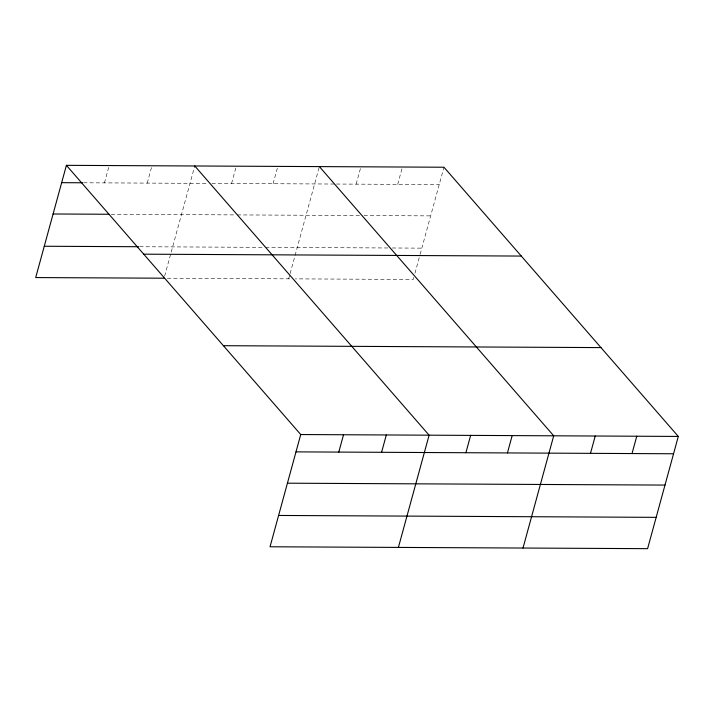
<?xml version="1.0" encoding="UTF-8"?>
<svg xmlns="http://www.w3.org/2000/svg" width="714" height="714" viewBox="0 0 714 714"><rect width="100%" height="100%" fill="white"/><g stroke="black" fill="none" stroke-linecap="round" stroke-linejoin="round"><path stroke-width="0.54" stroke-dasharray="3.57 2.68" d="M104.449 182.882L109.197 165.55M147.245 183.096L151.984 165.764M164.639 276.122L170.923 253.158M171.208 252.113L194.77 165.978M231.568 183.516L236.307 166.183M273.096 183.73L277.835 166.398M288.67 278.835L289.813 274.658M290.098 273.614L319.372 166.603M356.161 184.141L360.9 166.808M397.689 184.346L402.437 167.022M413.834 277.371L413.263 279.46L295.221 278.871M414.977 273.194L419.832 255.451M420.118 254.407L443.965 167.228M83.609 182.784L207.524 183.4M211.888 183.418L335.393 184.042M336.49 184.042L439.226 184.56M111.241 214.28L236.111 214.905M237.209 214.905L359.615 215.521M363.988 215.539L430.658 215.878M139.721 246.732L264.448 247.356M265.537 247.356L387.952 247.972M392.316 247.99L421.831 248.142M167.353 278.228L290.848 278.844"/><path stroke-width="1.07" d="M66.402 165.336L300.737 434.54L270.035 546.772L647.598 548.664L678.3 436.433L443.965 167.228L66.402 165.336L35.7 277.567L164.068 278.21M338.784 452.087L343.532 434.755M381.579 452.301L386.319 434.969M398.403 547.415L429.105 435.183L194.77 165.978M465.903 452.721L470.642 435.388M507.431 452.935L512.17 435.602M523.005 548.04L553.707 435.808L319.372 166.603M590.496 453.345L595.235 436.013M632.024 453.551L636.772 436.218M61.663 182.668L82.512 182.775M53.095 213.986L109.055 214.262M44.268 246.25L138.623 246.723M143.737 254.175L521.291 256.067M223.411 345.701L600.974 347.593M300.737 434.54L678.3 436.433M295.998 451.873L673.561 453.765M287.43 483.191L664.993 485.083M278.603 515.454L656.166 517.347"/></g></svg>
